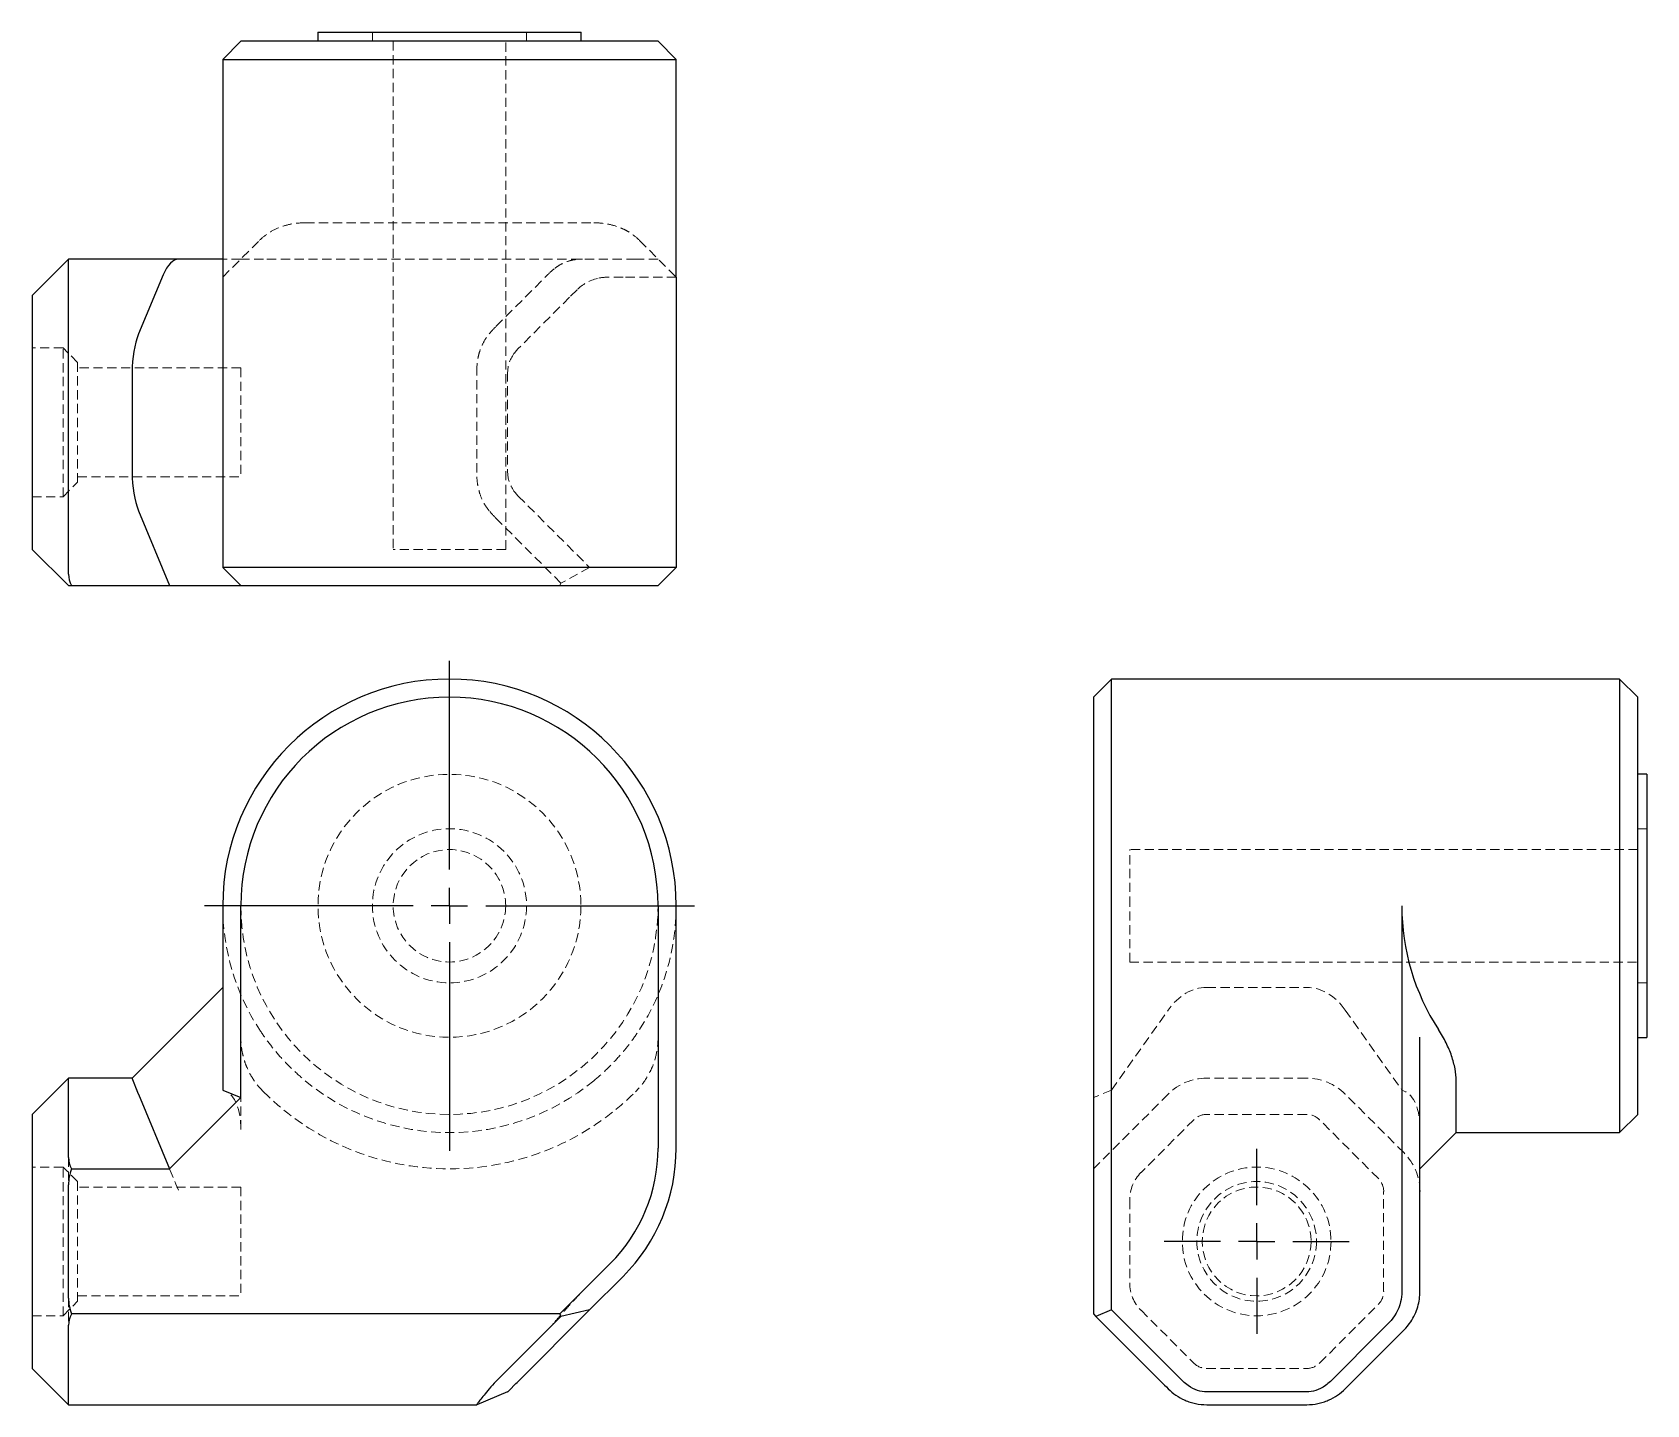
# Model space of a CAD drawing. Header units: millimetres. Extents: x 39 to 261, y 7 to 196.
import ezdxf

# ---------------------------------------------------------------- set-up
doc = ezdxf.new("R2010")
doc.units = ezdxf.units.MM
doc.linetypes.add('HIDDEN', pattern=[1.905, 1.27, -0.635])
doc.layers.add('10', color=7, linetype='Continuous')

# ---------------------------------------------------------------- blocks, each defined once
blk = doc.blocks.new('SW_CENTERMARKSYMBOL_0')
at = {"layer": '10', "color": 0}
for p, q in [((0, 5), (0, 33.75)), ((0, 0), (0, 2.5)), ((-5, 0), (-33.75, 0)), ((0, 0), (-2.5, 0)), ((0, 0), (0, -2.5)), ((0, 0), (2.5, 0)), ((5, 0), (33.75, 0)), ((0, -5), (0, -33.75))]:
    blk.add_line(p, q, dxfattribs=at)
blk = doc.blocks.new('SW_CENTERMARKSYMBOL_1')
at = {"layer": '10', "color": 0}
for p, q in [((0, 5), (0, 12.75)), ((0, 0), (0, 2.5)), ((-5, 0), (-12.75, 0)), ((0, 0), (-2.5, 0)), ((0, 0), (0, -2.5)), ((0, 0), (2.5, 0)), ((5, 0), (12.75, 0)), ((0, -5), (0, -12.75))]:
    blk.add_line(p, q, dxfattribs=at)

msp = doc.modelspace()

# ---------------------------------------------------------------- linework, layer by layer
at = {"color": 7, "linetype": 'Continuous', "lineweight": 25}
for p, q in [((78, 196.12), (78, 194.88)), ((78, 196.12), (114.25, 196.12)), ((114.25, 194.88), (114.25, 196.12)), ((67.37, 194.88), (64.87, 192.38)), ((124.87, 194.88), (67.37, 194.88)), ((127.37, 192.38), (124.87, 194.88)), ((64.87, 192.38), (64.87, 162.38)), ((64.87, 192.38), (127.37, 192.38)), ((127.37, 162.38), (127.37, 192.38)), ((38.62, 159.87), (43.62, 164.87)), ((43.62, 162.68), (43.62, 164.87)), ((58.84, 164.87), (43.62, 164.87)), ((64.87, 164.87), (58.84, 164.87)), ((43.62, 154.57), (43.62, 162.68)), ((56.64, 162.68), (53.28, 154.57)), ((64.87, 162.38), (64.87, 122.38)), ((127.37, 162.38), (127.37, 122.38)), ((38.62, 159.87), (38.62, 159.14)), ((38.62, 159.14), (38.62, 151.04)), ((43.62, 149.27), (43.62, 154.57)), ((38.62, 151.04), (38.62, 149.27)), ((38.62, 149.27), (38.62, 135.48)), ((43.62, 135.48), (43.62, 149.27)), ((52.37, 149.27), (52.37, 135.48)), ((38.62, 135.48), (38.62, 133.71)), ((38.62, 133.71), (38.62, 126.43)), ((43.62, 130.18), (43.62, 135.48)), ((43.62, 121.43), (43.62, 130.18)), ((53.28, 130.18), (57.55, 119.88)), ((38.62, 126.43), (38.62, 124.87)), ((38.62, 124.87), (43.62, 119.88)), ((127.37, 122.38), (64.87, 122.38)), ((64.87, 122.38), (67.37, 119.88)), ((127.37, 122.38), (124.87, 119.88)), ((43.62, 119.88), (44.02, 119.88)), ((44.02, 119.88), (57.55, 119.88)), ((57.55, 119.88), (67.37, 119.88)), ((67.37, 119.88), (124.87, 119.88)), ((187.38, 107), (184.88, 104.5)), ((257.38, 107), (187.38, 107)), ((187.38, 75.75), (187.38, 107)), ((259.88, 104.5), (257.38, 107)), ((257.38, 107), (257.38, 75.75)), ((184.88, 104.5), (184.88, 75.75)), ((259.88, 75.75), (259.88, 104.5)), ((261.12, 93.88), (259.88, 93.88)), ((261.12, 93.88), (261.12, 75.75)), ((64.87, 75.75), (64.87, 50.36)), ((67.37, 49.32), (67.37, 75.75)), ((124.87, 75.75), (124.87, 42.36)), ((127.37, 42.36), (127.37, 75.75)), ((184.88, 75.75), (184.88, 42.36)), ((187.38, 42.36), (187.38, 75.75)), ((227.38, 75.75), (227.38, 42.36)), ((257.38, 75.75), (257.38, 44.5)), ((259.88, 47), (259.88, 75.75)), ((261.12, 75.75), (261.12, 57.62)), ((64.87, 64.5), (52.37, 52)), ((229.87, 42.36), (229.87, 57.63)), ((259.88, 57.62), (261.12, 57.62)), ((38.62, 47), (43.62, 52)), ((52.37, 52), (43.62, 52)), ((43.62, 49.8), (43.62, 52)), ((53.28, 49.8), (52.37, 52)), ((234.87, 44.5), (234.87, 51.65)), ((43.62, 41.05), (43.62, 49.8)), ((53.28, 49.8), (57.55, 39.5)), ((57.55, 39.5), (67.37, 49.32)), ((64.87, 50.36), (67.37, 49.32)), ((38.62, 47), (38.62, 46.27)), ((257.38, 44.5), (259.88, 47)), ((38.62, 46.27), (38.62, 38.98)), ((184.88, 42.36), (184.88, 26.45)), ((187.38, 24.68), (187.38, 42.36)), ((227.38, 42.36), (227.38, 24.68)), ((229.87, 39.5), (234.87, 44.5)), ((229.87, 26.45), (229.87, 42.36)), ((234.87, 44.5), (257.38, 44.5)), ((38.62, 38.98), (38.62, 35.23)), ((44.02, 39.5), (57.55, 39.5)), ((43.62, 21.7), (43.62, 37.3)), ((38.62, 35.23), (38.62, 23.77)), ((118.28, 26.45), (111.34, 19.5)), ((115.44, 20.06), (120.05, 24.68)), ((184.88, 26.45), (184.88, 19.5)), ((187.38, 20.06), (187.38, 24.68)), ((227.38, 24.68), (227.38, 22.61)), ((229.87, 24.37), (229.87, 26.45)), ((38.62, 23.77), (38.62, 20.02)), ((105.59, 10.22), (115.44, 20.06)), ((115.44, 20.06), (111.48, 19.17)), ((187.38, 20.06), (185.21, 19.17)), ((197.22, 10.22), (187.38, 20.06)), ((38.62, 20.02), (38.62, 12.73)), ((43.62, 9.2), (43.62, 17.95)), ((111.34, 19.5), (44.02, 19.5)), ((111.48, 19.17), (102.53, 10.22)), ((111.34, 19.5), (111.48, 19.17)), ((184.88, 19.5), (185.21, 19.17)), ((185.21, 19.17), (194.16, 10.22)), ((225.64, 18.32), (224.62, 17.3)), ((224.62, 17.3), (217.53, 10.22)), ((220.59, 10.22), (227.68, 17.3)), ((38.62, 12.73), (38.62, 12)), ((38.62, 12), (43.62, 7)), ((43.62, 7), (43.62, 9.2)), ((43.62, 7), (99.87, 7)), ((104.14, 8.77), (99.87, 7)), ((214.27, 8.77), (200.48, 8.77)), ((200.48, 7), (214.27, 7))]:
    msp.add_line(p, q, dxfattribs=at)
at = {"color": 7, "linetype": 'HIDDEN', "lineweight": 18}
for p, q in [((85.5, 196.12), (85.5, 194.88)), ((106.75, 194.88), (106.75, 196.12)), ((88.37, 194.88), (88.37, 124.87)), ((103.87, 124.87), (103.87, 194.88)), ((76.23, 169.87), (116.02, 169.87)), ((64.87, 162.38), (69.93, 167.43)), ((122.32, 167.43), (127.37, 162.38)), ((67.37, 164.87), (64.87, 164.87)), ((121.77, 164.87), (70.48, 164.87)), ((102.53, 155.59), (109.62, 162.68)), ((113.7, 160.64), (112.68, 159.62)), ((120.05, 162.38), (117.98, 162.38)), ((127.37, 162.38), (120.05, 162.38)), ((112.68, 159.62), (105.59, 152.53)), ((42.87, 152.62), (38.62, 152.62)), ((42.87, 132.12), (42.87, 152.62)), ((44.87, 150.62), (42.87, 152.62)), ((44.87, 150.62), (44.87, 134.12)), ((67.37, 149.87), (44.87, 149.87)), ((67.37, 149.87), (67.37, 134.87)), ((99.87, 135.48), (99.87, 149.27)), ((104.14, 149.27), (104.14, 135.48)), ((42.87, 132.12), (44.87, 134.12)), ((44.87, 134.87), (67.37, 134.87)), ((38.62, 132.12), (42.87, 132.12)), ((105.59, 132.22), (115.44, 122.38)), ((111.48, 120.21), (102.53, 129.16)), ((103.87, 124.87), (88.37, 124.87)), ((111.34, 119.88), (111.48, 120.21)), ((115.44, 122.38), (111.48, 120.21)), ((261.12, 86.38), (259.88, 86.38)), ((189.88, 75.75), (189.88, 83.5)), ((259.88, 83.5), (189.88, 83.5)), ((189.88, 68), (189.88, 75.75)), ((189.88, 68), (259.88, 68)), ((259.88, 65.12), (261.12, 65.12)), ((200.48, 64.5), (214.27, 64.5)), ((187.38, 50.36), (195.18, 61.39)), ((219.57, 61.39), (227.38, 50.36)), ((67.37, 57.63), (67.37, 44.93)), ((124.87, 42.36), (124.87, 57.63)), ((214.27, 52), (200.48, 52)), ((56.64, 41.7), (53.28, 49.8)), ((187.38, 50.36), (184.88, 49.32)), ((195.18, 49.8), (184.88, 39.5)), ((227.68, 41.7), (219.57, 49.8)), ((227.68, 50.23), (227.38, 50.36)), ((214.27, 47), (200.48, 47)), ((198.71, 46.27), (191.43, 38.98)), ((224.14, 38.16), (216.04, 46.27)), ((43.62, 41.05), (43.62, 37.3)), ((42.87, 39.75), (38.62, 39.75)), ((42.87, 19.25), (42.87, 39.75)), ((44.87, 37.75), (42.87, 39.75)), ((44.87, 37.75), (44.87, 21.25)), ((67.37, 37), (44.87, 37)), ((67.37, 37), (67.37, 22)), ((224.87, 22.61), (224.87, 36.39)), ((189.88, 35.23), (189.88, 23.77)), ((42.87, 19.25), (44.87, 21.25)), ((43.62, 21.7), (43.62, 17.95)), ((44.87, 22), (67.37, 22)), ((216.04, 12.73), (224.14, 20.84)), ((38.62, 19.25), (42.87, 19.25)), ((191.43, 20.02), (198.71, 12.73)), ((200.48, 12), (214.27, 12))]:
    msp.add_line(p, q, dxfattribs=at)
at = {"color": 7, "linetype": 'HIDDEN', "lineweight": 18, "flags": 128}
for points in [[(53.28, 49.8), (53.02, 50.45), (52.79, 51), (52.61, 51.43), (52.48, 51.74), (52.4, 51.94), (52.37, 52)], [(57.55, 39.5), (57.65, 39.26), (58.04, 38.33), (58.43, 37.37), (58.84, 36.39)]]:
    msp.add_lwpolyline(points, dxfattribs=at)
at = {"color": 7, "linetype": 'HIDDEN', "lineweight": 18}
for centre, radius in [((96.12, 75.75), 18.12), ((96.12, 75.75), 10.62), ((96.12, 75.75), 7.75), ((207.37, 29.5), 10.25), ((207.37, 29.5), 8.25), ((207.37, 29.5), 7.5)]:
    msp.add_circle(centre, radius, dxfattribs=at)
at = {"color": 7, "linetype": 'Continuous', "lineweight": 25}
for centre, radius, start, end in [((96.12, 75.75), 31.25, 0, 180), ((96.12, 75.75), 28.75, 0, 180), ((258.62, 75.75), 31.25, 180, 213.0299), ((102.37, 42.36), 22.5, 315, 0), ((102.37, 42.36), 25, 315, 0)]:
    msp.add_arc(centre, radius, start, end, dxfattribs=at)
at = {"color": 7, "linetype": 'HIDDEN', "lineweight": 18}
for centre, radius, start, end in [((96.12, 75.75), 31.25, 180, 213.0299), ((96.12, 75.75), 28.75, 180, 0), ((96.12, 75.75), 31.25, 326.9701, 0), ((96.12, 75.75), 31.25, 230.4547, 309.5453), ((200.48, 44.5), 7.5, 90, 135), ((214.27, 44.5), 7.5, 45, 90), ((96.12, 75.75), 36.25, 224.9659, 315.0341), ((200.48, 44.5), 2.5, 90, 135), ((214.27, 44.5), 2.5, 45, 90), ((222.38, 36.39), 7.5, 0, 45), ((222.38, 36.39), 2.5, 0, 45), ((222.38, 22.61), 2.5, 315, 0), ((200.48, 14.5), 2.5, 225, 270), ((214.27, 14.5), 2.5, 270, 315)]:
    msp.add_arc(centre, radius, start, end, dxfattribs=at)
at = {"color": 7, "linetype": 'Continuous', "lineweight": 25}
for centre, major_axis, ratio, start_param, end_param in [((58.84, 157.38), (0, 7.5), 0.414214, 0, 0.785398), ((55.48, 149.27), (0, 7.5), 0.414213, 0.785398, 1.570796), ((55.48, 135.48), (0, 7.5), 0.414214, 1.570796, 2.356194), ((54.23, 119.88), (10.55, -2.1), 0.506258, 3.241955, 3.51597), ((54.23, 39.5), (10.55, -2.1), 0.506258, 3.241955, 3.51597), ((54.23, 39.5), (-10.21, -4.23), 0.678598, 5.735157, 6.009171), ((54.23, 19.5), (-10.21, 4.23), 0.678598, 0.274014, 0.548028), ((54.23, 19.5), (10.55, 2.1), 0.506258, 2.767216, 3.04123)]:
    msp.add_ellipse(centre, major_axis=major_axis, ratio=ratio, start_param=start_param, end_param=end_param, dxfattribs=at)
at = {"color": 7, "linetype": 'HIDDEN', "lineweight": 18}
for centre, major_axis, ratio, start_param, end_param in [((200.48, 53.89), (0, 10.61), 0.707107, 0, 0.785398), ((214.27, 53.89), (0, 10.61), 0.707107, 5.497787, 6.283185), ((59.87, 37.43), (5.3, 12.8), 0.414214, 5.497787, 6.283185), ((222.38, 37.43), (5.3, 12.8), 0.414214, 5.497787, 6.283185), ((200.48, 33.04), (-10.21, 4.23), 0.678598, 6.009171, 6.5572), ((200.48, 25.96), (-10.21, -4.23), 0.678598, 6.009171, 6.5572)]:
    msp.add_ellipse(centre, major_axis=major_axis, ratio=ratio, start_param=start_param, end_param=end_param, dxfattribs=at)
for points, knots in [([(69.93, 167.43), (70.32, 167.82), (70.75, 168.17), (71.68, 168.78), (72.18, 169.03), (73.24, 169.44), (73.8, 169.6), (74.98, 169.82), (75.59, 169.87), (76.23, 169.87)], [0, 0, 0, 0, 0.25, 0.25, 0.5, 0.5, 0.75, 0.75, 1, 1, 1, 1]), ([(116.02, 169.87), (116.66, 169.87), (117.28, 169.82), (118.45, 169.6), (119.02, 169.44), (119.81, 169.13), (120.07, 169.01), (120.57, 168.76), (120.81, 168.62), (121.5, 168.17), (121.93, 167.82), (122.32, 167.43)], [0, 0, 0, 0, 0.25, 0.25, 0.5, 0.5, 0.625, 0.625, 0.75, 0.75, 1, 1, 1, 1]), ([(70.48, 164.87), (69.98, 164.87), (69.54, 164.87), (68.76, 164.87), (68.43, 164.87), (68.04, 164.87), (67.92, 164.87), (67.72, 164.87), (67.64, 164.87), (67.44, 164.87), (67.37, 164.87), (67.37, 164.87)], [0, 0, 0, 0, 0.25, 0.25, 0.5, 0.5, 0.625, 0.625, 0.75, 0.75, 1, 1, 1, 1]), ([(110.64, 163.6), (110.92, 163.82), (111.22, 164.01), (111.83, 164.33), (112.14, 164.47), (112.78, 164.67), (113.11, 164.75), (113.78, 164.85), (114.12, 164.87), (114.46, 164.87)], [0, 0, 0, 0, 0.25, 0.25, 0.5, 0.5, 0.75, 0.75, 1, 1, 1, 1]), ([(124.87, 164.87), (124.87, 164.87), (124.81, 164.87), (124.54, 164.87), (124.34, 164.87), (123.95, 164.87), (123.8, 164.87), (123.47, 164.87), (123.29, 164.87), (122.71, 164.87), (122.27, 164.87), (121.77, 164.87)], [0, 0, 0, 0, 0.25, 0.25, 0.5, 0.5, 0.625, 0.625, 0.75, 0.75, 1, 1, 1, 1]), ([(99.87, 149.27), (99.87, 149.79), (99.91, 150.3), (100.02, 151.05), (100.06, 151.29), (100.18, 151.78), (100.24, 152.01), (100.47, 152.7), (100.66, 153.12), (101.09, 153.9), (101.34, 154.25), (101.6, 154.57)], [0, 0, 0, 0, 0.25, 0.25, 0.375, 0.375, 0.5, 0.5, 0.75, 0.75, 1, 1, 1, 1]), ([(101.6, 130.18), (101.34, 130.5), (101.1, 130.85), (100.66, 131.62), (100.47, 132.05), (100.25, 132.73), (100.18, 132.96), (100.07, 133.44), (100.02, 133.69), (99.91, 134.44), (99.87, 134.96), (99.87, 135.48)], [0, 0, 0, 0, 0.25, 0.25, 0.5, 0.5, 0.625, 0.625, 0.75, 0.75, 1, 1, 1, 1]), ([(69.93, 58.72), (70.32, 58.11), (70.75, 57.49), (71.68, 56.26), (72.18, 55.65), (73.24, 54.45), (73.8, 53.86), (74.98, 52.73), (75.59, 52.18), (76.23, 51.65)], [0, 0, 0, 0, 0.25, 0.25, 0.5, 0.5, 0.75, 0.75, 1, 1, 1, 1]), ([(116.02, 51.65), (116.66, 52.18), (117.28, 52.73), (118.45, 53.87), (119.02, 54.46), (119.81, 55.36), (120.07, 55.67), (120.57, 56.27), (120.81, 56.58), (121.5, 57.49), (121.93, 58.11), (122.32, 58.72)], [0, 0, 0, 0, 0.25, 0.25, 0.5, 0.5, 0.625, 0.625, 0.75, 0.75, 1, 1, 1, 1]), ([(70.48, 50.13), (69.98, 50.63), (69.54, 51.16), (68.76, 52.32), (68.43, 52.93), (68.04, 53.89), (67.92, 54.21), (67.72, 54.88), (67.64, 55.22), (67.44, 56.24), (67.37, 56.93), (67.37, 57.63)], [0, 0, 0, 0, 0.25, 0.25, 0.5, 0.5, 0.625, 0.625, 0.75, 0.75, 1, 1, 1, 1]), ([(124.87, 57.63), (124.87, 56.93), (124.81, 56.24), (124.54, 54.87), (124.34, 54.2), (123.95, 53.25), (123.8, 52.94), (123.47, 52.33), (123.29, 52.03), (122.71, 51.16), (122.27, 50.63), (121.77, 50.13)], [0, 0, 0, 0, 0.25, 0.25, 0.5, 0.5, 0.625, 0.625, 0.75, 0.75, 1, 1, 1, 1]), ([(229.87, 50.13), (229.87, 50.63), (229.87, 51.16), (229.87, 52.32), (229.87, 52.93), (229.87, 53.89), (229.87, 54.21), (229.87, 54.88), (229.87, 55.22), (229.87, 56.24), (229.87, 56.93), (229.87, 57.63)], [0, 0, 0, 0, 0.25, 0.25, 0.5, 0.5, 0.625, 0.625, 0.75, 0.75, 1, 1, 1, 1]), ([(110.64, 18.42), (110.92, 18.75), (111.22, 19.09), (111.83, 19.78), (112.14, 20.14), (112.78, 20.84), (113.11, 21.2), (113.78, 21.9), (114.12, 22.26), (114.46, 22.61)], [0, 0, 0, 0, 0.25, 0.25, 0.5, 0.5, 0.75, 0.75, 1, 1, 1, 1])]:
    msp.add_open_spline(points, degree=3, knots=knots, dxfattribs=at)
for points in [[(109.62, 162.68), (109.96, 163.02), (110.3, 163.33), (110.64, 163.6)], [(116.54, 162.21), (115.43, 161.94), (114.42, 161.36), (113.7, 160.64)], [(117.98, 162.38), (117.49, 162.38), (117.01, 162.32), (116.54, 162.21)], [(101.6, 154.57), (101.89, 154.92), (102.2, 155.26), (102.53, 155.59)], [(105.01, 151.84), (104.39, 150.97), (104.14, 150.08), (104.14, 149.27)], [(105.59, 152.53), (105.37, 152.31), (105.18, 152.08), (105.01, 151.84)], [(104.14, 135.48), (104.14, 134.67), (104.39, 133.78), (105.01, 132.91)], [(105.01, 132.91), (105.18, 132.67), (105.37, 132.44), (105.59, 132.22)], [(102.53, 129.16), (102.2, 129.49), (101.89, 129.83), (101.6, 130.18)], [(109.62, 17.3), (109.96, 17.65), (110.3, 18.02), (110.64, 18.42)]]:
    msp.add_open_spline(points, degree=3, dxfattribs=at)
at = {"color": 7, "linetype": 'Continuous', "lineweight": 25}
for points, knots in [([(234.87, 51.65), (234.87, 52.18), (234.82, 52.73), (234.6, 53.87), (234.44, 54.46), (234.13, 55.36), (234.01, 55.67), (233.76, 56.27), (233.62, 56.58), (233.17, 57.49), (232.82, 58.11), (232.43, 58.72)], [0, 0, 0, 0, 0.25, 0.25, 0.5, 0.5, 0.625, 0.625, 0.75, 0.75, 1, 1, 1, 1]), ([(228.6, 18.42), (228.82, 18.75), (229.01, 19.09), (229.33, 19.78), (229.47, 20.14), (229.67, 20.84), (229.75, 21.2), (229.85, 21.9), (229.87, 22.26), (229.87, 22.61)], [0, 0, 0, 0, 0.25, 0.25, 0.5, 0.5, 0.75, 0.75, 1, 1, 1, 1]), ([(101.6, 9.2), (101.34, 8.88), (101.1, 8.58), (100.66, 8.05), (100.47, 7.81), (100.25, 7.52), (100.18, 7.43), (100.07, 7.28), (100.02, 7.21), (99.91, 7.05), (99.87, 7), (99.87, 7)], [0, 0, 0, 0, 0.25, 0.25, 0.5, 0.5, 0.625, 0.625, 0.75, 0.75, 1, 1, 1, 1]), ([(195.18, 9.2), (195.5, 8.88), (195.85, 8.58), (196.62, 8.05), (197.05, 7.81), (197.73, 7.52), (197.96, 7.43), (198.44, 7.28), (198.69, 7.21), (199.44, 7.05), (199.96, 7), (200.48, 7)], [0, 0, 0, 0, 0.25, 0.25, 0.5, 0.5, 0.625, 0.625, 0.75, 0.75, 1, 1, 1, 1]), ([(214.27, 7), (214.79, 7), (215.3, 7.05), (216.05, 7.21), (216.29, 7.27), (216.78, 7.43), (217.01, 7.52), (217.7, 7.81), (218.12, 8.05), (218.9, 8.58), (219.25, 8.88), (219.57, 9.2)], [0, 0, 0, 0, 0.25, 0.25, 0.375, 0.375, 0.5, 0.5, 0.75, 0.75, 1, 1, 1, 1])]:
    msp.add_open_spline(points, degree=3, knots=knots, dxfattribs=at)
for points in [[(227.38, 22.61), (227.38, 22.12), (227.32, 21.63), (227.21, 21.16)], [(229.87, 22.61), (229.87, 23.21), (229.87, 23.79), (229.87, 24.37)], [(227.21, 21.16), (226.94, 20.05), (226.36, 19.05), (225.64, 18.32)], [(227.68, 17.3), (228.02, 17.65), (228.33, 18.02), (228.6, 18.42)], [(102.53, 10.22), (102.2, 9.88), (101.89, 9.55), (101.6, 9.2)], [(104.14, 8.77), (104.14, 8.77), (104.39, 9.01), (105.01, 9.63)], [(105.01, 9.63), (105.18, 9.8), (105.37, 10), (105.59, 10.22)], [(194.16, 10.22), (194.49, 9.88), (194.83, 9.55), (195.18, 9.2)], [(197.91, 9.63), (197.67, 9.8), (197.44, 10), (197.22, 10.22)], [(200.48, 8.77), (199.67, 8.77), (198.78, 9.01), (197.91, 9.63)], [(216.84, 9.63), (215.97, 9.01), (215.08, 8.77), (214.27, 8.77)], [(217.53, 10.22), (217.31, 10), (217.08, 9.8), (216.84, 9.63)], [(219.57, 9.2), (219.92, 9.55), (220.26, 9.88), (220.59, 10.22)]]:
    msp.add_open_spline(points, degree=3, dxfattribs=at)

# ---------------------------------------------------------------- block references
at = {"layer": '10'}
for name, p in [('SW_CENTERMARKSYMBOL_0', (96.12, 75.75)), ('SW_CENTERMARKSYMBOL_1', (207.37, 29.5))]:
    msp.add_blockref(name, p, dxfattribs=at)

doc.saveas('drawing.dxf')
